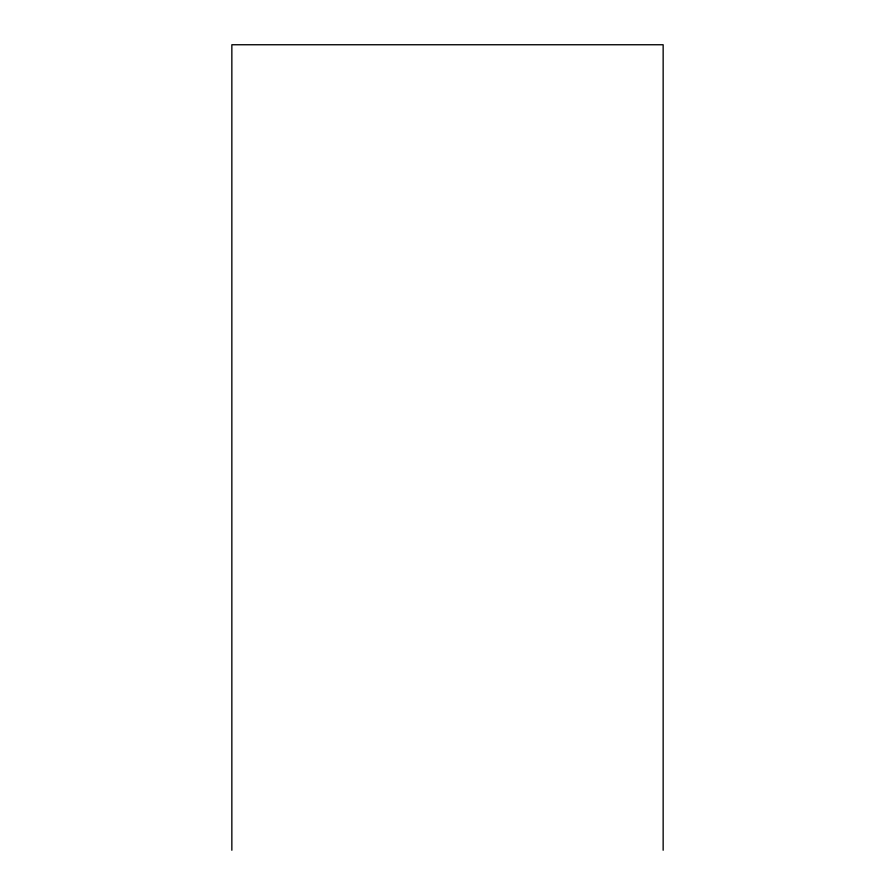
<?xml version="1.0" encoding="UTF-8"?>
<svg xmlns="http://www.w3.org/2000/svg" width="895" height="895" viewBox="0 0 895 895"><rect width="100%" height="100%" fill="white"/><g stroke="black" fill="none" stroke-linecap="round" stroke-linejoin="round"><path stroke-width="1.34" d="M663.15 850.25L663.15 44.75L231.85 44.75L231.85 850.25"/></g></svg>
